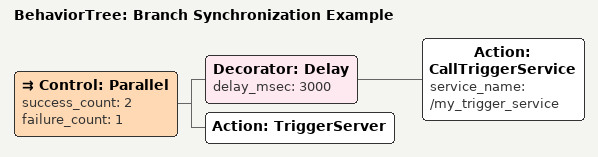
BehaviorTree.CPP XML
<?xml version="1.0" encoding="utf-8"?>
<root BTCPP_format="4" main_tree_to_execute="Branch Synchronization Example">
  <BehaviorTree ID="Branch Synchronization Example" _description="">
    <Control ID="Parallel" success_count="2" failure_count="1">
      <Decorator ID="Delay" delay_msec="3000">
        <Action ID="CallTriggerService" service_name="/my_trigger_service"/>
      </Decorator>
      <Action ID="TriggerServer"/>
    </Control>
  </BehaviorTree>
</root>
